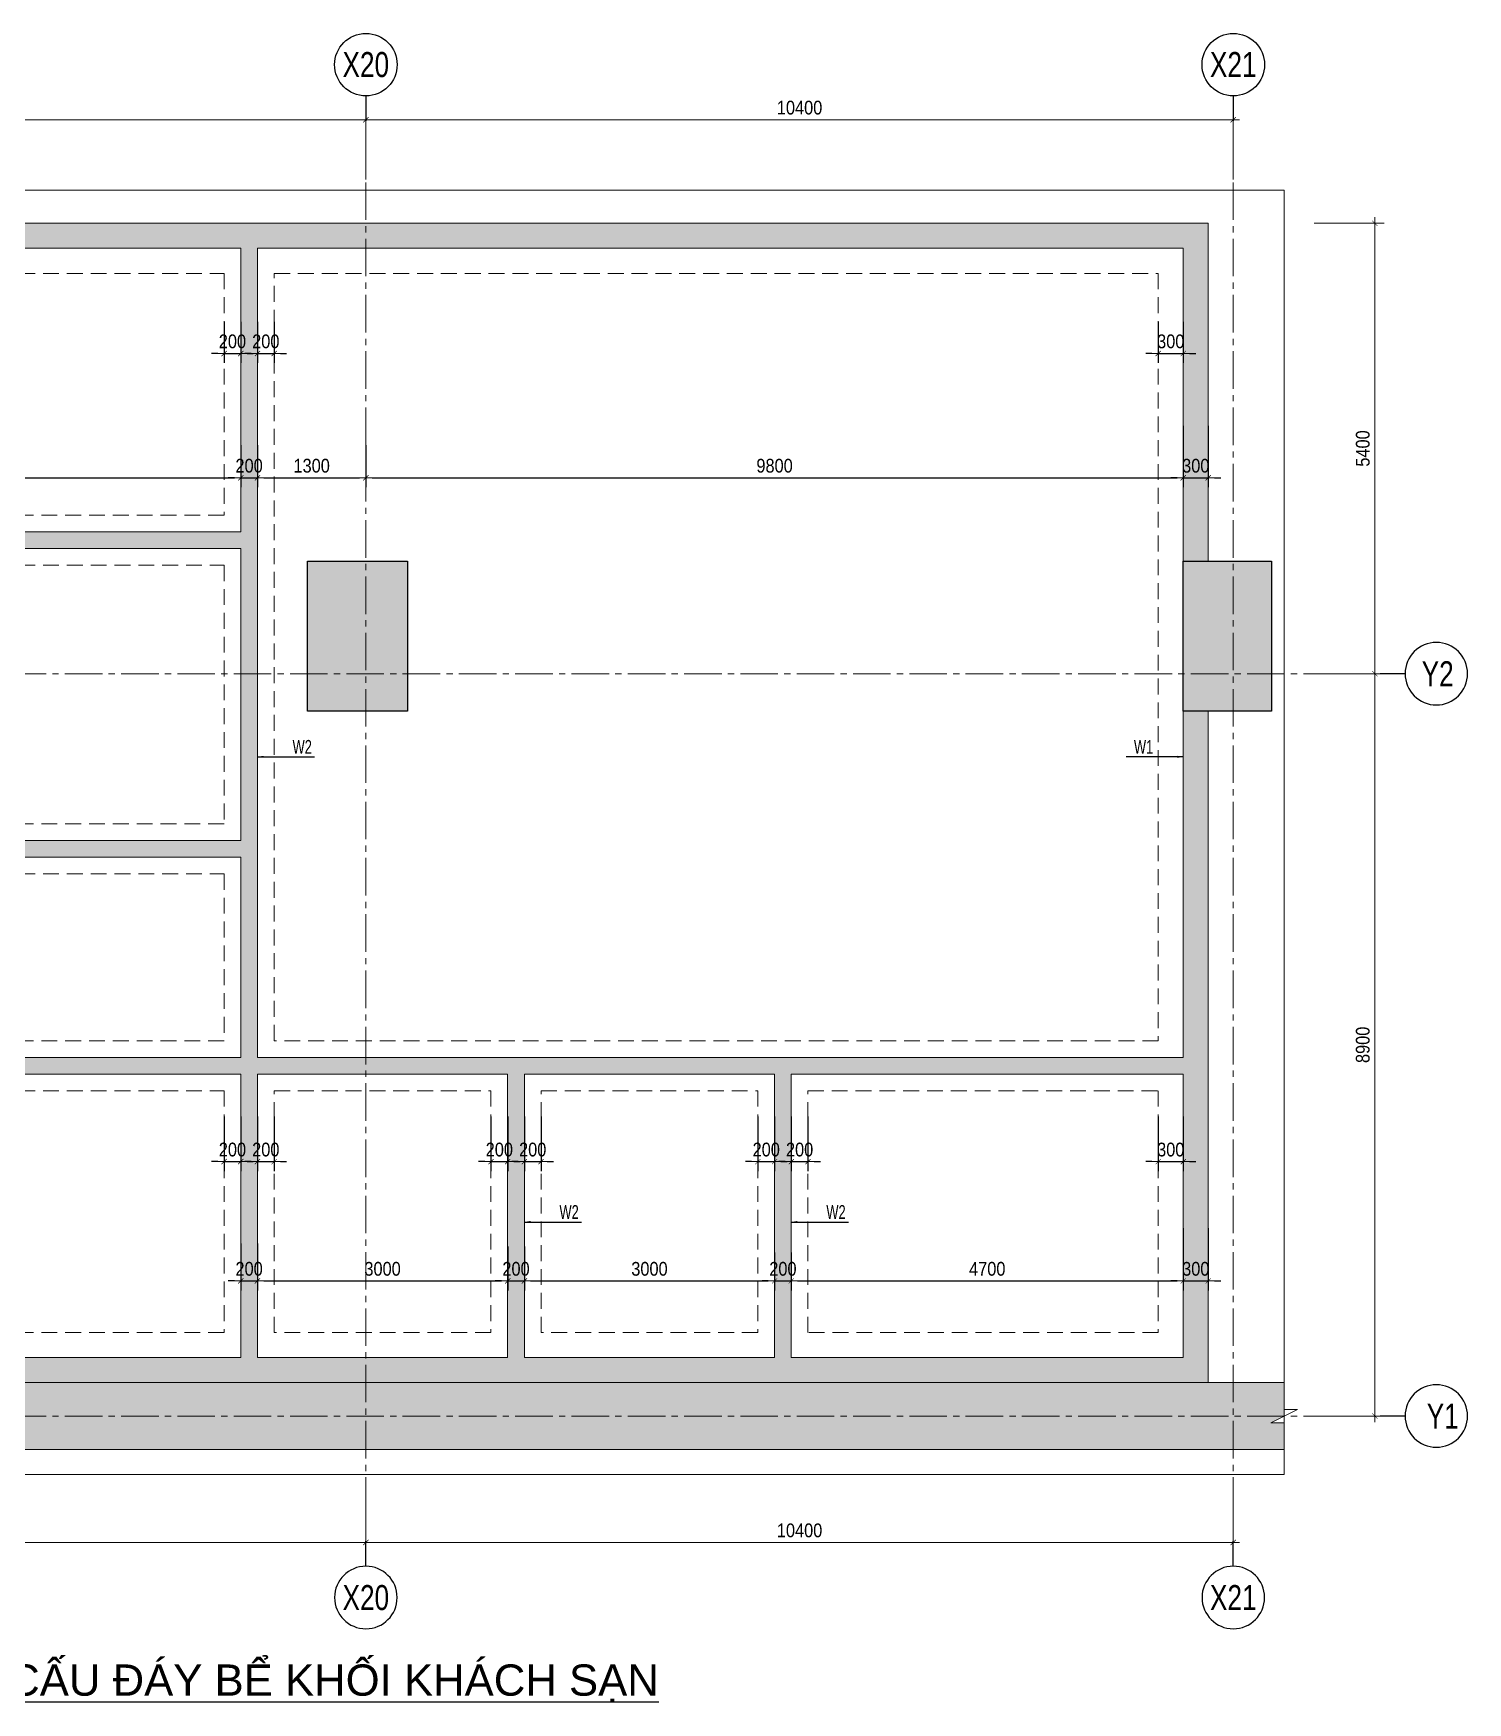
# Model space of a CAD drawing. Extents: x 512210 to 544733856, y -92216 to 2317910607.
# Drawn here: x 536351 to 553546, y -15455 to 4558 of the extents above; entities that cross this region are included whole.
import ezdxf
from ezdxf.enums import TextEntityAlignment as Align

# ---------------------------------------------------------------- set-up
doc = ezdxf.new("R2010")
doc.units = 0
doc.header["$LTSCALE"] = 300
doc.header["$MEASUREMENT"] = 0
for name, pattern in [('CENTER2', [1.125, 0.75, -0.125, 0.125, -0.125]), ('HIDDEN', [0.375, 0.25, -0.125]), ('HIDDEN2', [4.7625, 3.175, -1.5875])]:
    doc.linetypes.add(name, pattern=pattern)
doc.layers.get('0').update_dxf_attribs({"linetype": 'CONTINUOUS'})
doc.layers.get('DEFPOINTS').update_dxf_attribs({"linetype": 'CONTINUOUS'})
for name, color, linetype, lineweight in [('00-TT.Dim', 8, 'CONTINUOUS', 13), ('NDC_S_AXIS', 5, 'CENTER2', 15), ('NDC_S_BEAM', 3, 'HIDDEN2', 20), ('NDC_S_DIM', 1, 'CONTINUOUS', 15), ('NDC_S_HATCH COLUMN AND WALL', 251, 'CONTINUOUS', 13), ('NDC_S_HATCH MATERIAL', 8, 'CONTINUOUS', 13), ('NDC_S_HIDDEN', 8, 'HIDDEN2', 20), ('NDC_S_SLAB', 2, 'CONTINUOUS', 18)]:
    doc.layers.add(name, color=color, linetype=linetype, lineweight=lineweight)
doc.layers.add('A-SYM', color=7, linetype='CONTINUOUS')
doc.layers.add('NDC_S-COLUMN', color=4, linetype='CONTINUOUS')
doc.styles.add('02. TT-ArialS', font='3t-unicode.shx', dxfattribs={"width": 0.7})
doc.styles.add('Heerim', font='', dxfattribs={"width": 0.8})
doc.styles.add('NDC_ARIAL', font='arial.ttf', dxfattribs={"width": 0.85})
doc.styles.get("Standard").update_dxf_attribs({"font": 'arial.ttf'})
doc.styles.get('Heerim').set_extended_font_data('Dotum')
doc.dimstyles.new('NDC_1-75', dxfattribs={"dimscale": 75, "dimtxt": 2.2, "dimasz": 1, "dimexe": 1.5, "dimexo": 0, "dimgap": 0.8, "dimtad": 1, "dimdec": 0, "dimdsep": 46, "dimtxsty": 'NDC_ARIAL', "dimblk": 'DIMMARK', "dimcen": 49999.938995, "dimdle": 1.5, "dimclrd": 1, "dimclre": 1, "dimclrt": 3, "dimadec": 0, "dimazin": 0, "dimtfac": 1, "dimtdec": 0, "dimtix": 1, "dimtmove": 1, "dimatfit": 3, "dimfxl": 1, "dimarcsym": 0})
pattern_1 = [(50, (-476697.46, 22090.1), (358.63009, -31.37607), [37.5, -412.5]), (355, (-476697.46, 22090.1), (-69.37567, 376.09607), [30, -330]), (100.4514, (-476667.57, 22087.48), (289.2547, 344.71977), [31.8701, -350.57106]), (46.1842, (-476697.46, 22190.1), (533.62052, -82.7595), [56.25, -618.75]), (96.6356, (-476653, 22183.2), (467.33135, 487.05894), [47.80514, -525.8565]), (351.1842, (-476697.46, 22190.1), (467.331, 487.0593), [45, -495]), (21, (-476647.46, 22165.1), (298.45353, -201.30945), [37.5, -412.5]), (326, (-476647.46, 22165.1), (121.65767, 362.57502), [30, -330]), (71.4514, (-476622.6, 22148.3), (420.11131, 161.26525), [31.8701, -350.57106]), (37.5, (-476697.46, 22090.09), (6.079928, 166.446927), [0, -326, 0, -335, 0, -331.25]), (7.5, (-476697.46, 22090.09), (131.53477, 197.205856), [0, -191, 0, -318.5, 0, -126.25]), (327.5, (-476808.96, 22090.09), (266.911218, -11.277436), [0, -125, 0, -390, 0, -517.5]), (317.5, (-476858.96, 22090.1), (291.59308, 50.05249), [0, -162.5, 0, -259, 0, -367.5]), (45, (-476697.46, 22090.1), (-150.26019, 150.26019), []), (45, (-476697.46, 22151.34), (-150.26019, 150.26019), [])]

# ---------------------------------------------------------------- blocks, each defined once
blk = doc.blocks.new('*U1')
for q in [(0, 0), (0, 2)]:
    blk.add_line((0, 4), q)
blk.add_circle((0, 9), 5)
at = {"style": 'Heerim', "width": 0.8}
blk.add_attdef('NO', text='', height=4, dxfattribs=at).set_placement((-0.01, 9.02), align=Align.MIDDLE_CENTER)
blk = doc.blocks.new('DIMMARK')
at = {"layer": 'NDC_S_DIM', "color": 1}
blk.add_line((-1.5, 0), (1, 0), dxfattribs=at)
at = {"layer": 'NDC_S_DIM', "color": 2, "const_width": 0.1}
blk.add_lwpolyline([(-0.42, -0.42), (0.42, 0.42)], dxfattribs=at)
blk = doc.blocks.new('*D502')
at = {"layer": 'DEFPOINTS', "color": 0, "transparency": 16777216}
for p in [(15600, 15142), (5200, 14424), (15600, 14424)]:
    blk.add_point(p, dxfattribs=at)
at = {"layer": 'NDC_S_DIM', "color": 1, "lineweight": -2, "transparency": 16777216}
for p, q in [((5200, 14424), (5200, 15254)), ((15600, 14424), (15600, 15254)), ((5275, 15142), (15525, 15142))]:
    blk.add_line(p, q, dxfattribs=at)
at = {"layer": 'NDC_S_DIM', "color": 1, "lineweight": -2, "transparency": 16777216, "xscale": 75, "yscale": 75, "zscale": 75, "rotation": 180}
blk.add_blockref('DIMMARK', (5200, 15142), dxfattribs=at)
at = {"layer": 'NDC_S_DIM', "color": 1, "lineweight": -2, "transparency": 16777216, "xscale": 75, "yscale": 75, "zscale": 75}
blk.add_blockref('DIMMARK', (15600, 15142), dxfattribs=at)
at = {"layer": 'NDC_S_DIM', "color": 3, "transparency": 16777216, "insert": (10400, 15286), "char_height": 165, "attachment_point": 5, "style": 'NDC_ARIAL'}
blk.add_mtext('10400', dxfattribs=at)
blk = doc.blocks.new('*D505')
at = {"layer": 'DEFPOINTS', "color": 0, "transparency": 16777216}
for p in [(26000, 15142), (15600, 14424), (26000, 14424)]:
    blk.add_point(p, dxfattribs=at)
at = {"layer": 'NDC_S_DIM', "color": 1, "lineweight": -2, "transparency": 16777216}
for p, q in [((15600, 14424), (15600, 15254)), ((26000, 14424), (26000, 15254)), ((15675, 15142), (25925, 15142))]:
    blk.add_line(p, q, dxfattribs=at)
at = {"layer": 'NDC_S_DIM', "color": 1, "lineweight": -2, "transparency": 16777216, "xscale": 75, "yscale": 75, "zscale": 75, "rotation": 180}
blk.add_blockref('DIMMARK', (15600, 15142), dxfattribs=at)
at = {"layer": 'NDC_S_DIM', "color": 1, "lineweight": -2, "transparency": 16777216, "xscale": 75, "yscale": 75, "zscale": 75}
blk.add_blockref('DIMMARK', (26000, 15142), dxfattribs=at)
at = {"layer": 'NDC_S_DIM', "color": 3, "transparency": 16777216, "insert": (20800, 15286), "char_height": 165, "attachment_point": 5, "style": 'NDC_ARIAL'}
blk.add_mtext('10400', dxfattribs=at)
blk = doc.blocks.new('*D507')
at = {"layer": 'DEFPOINTS', "color": 0, "transparency": 16777216}
for p in [(5200, -1199), (15600, -1199), (15600, -1916)]:
    blk.add_point(p, dxfattribs=at)
at = {"layer": 'NDC_S_DIM', "color": 1, "lineweight": -2, "transparency": 16777216}
for p, q in [((5200, -1199), (5200, -2028)), ((15600, -1199), (15600, -2028)), ((5275, -1916), (15525, -1916))]:
    blk.add_line(p, q, dxfattribs=at)
at = {"layer": 'NDC_S_DIM', "color": 1, "lineweight": -2, "transparency": 16777216, "xscale": 75, "yscale": 75, "zscale": 75, "rotation": 180}
blk.add_blockref('DIMMARK', (5200, -1916), dxfattribs=at)
at = {"layer": 'NDC_S_DIM', "color": 1, "lineweight": -2, "transparency": 16777216, "xscale": 75, "yscale": 75, "zscale": 75}
blk.add_blockref('DIMMARK', (15600, -1916), dxfattribs=at)
at = {"layer": 'NDC_S_DIM', "color": 3, "transparency": 16777216, "insert": (10400, -1772), "char_height": 165, "attachment_point": 5, "style": 'NDC_ARIAL'}
blk.add_mtext('10400', dxfattribs=at)
blk = doc.blocks.new('*D509')
at = {"layer": 'DEFPOINTS', "color": 0, "transparency": 16777216}
for p in [(15600, -1199), (26000, -1199), (26000, -1916)]:
    blk.add_point(p, dxfattribs=at)
at = {"layer": 'NDC_S_DIM', "color": 1, "lineweight": -2, "transparency": 16777216}
for p, q in [((15600, -1199), (15600, -2028)), ((26000, -1199), (26000, -2028)), ((15675, -1916), (25925, -1916))]:
    blk.add_line(p, q, dxfattribs=at)
at = {"layer": 'NDC_S_DIM', "color": 1, "lineweight": -2, "transparency": 16777216, "xscale": 75, "yscale": 75, "zscale": 75, "rotation": 180}
blk.add_blockref('DIMMARK', (15600, -1916), dxfattribs=at)
at = {"layer": 'NDC_S_DIM', "color": 1, "lineweight": -2, "transparency": 16777216, "xscale": 75, "yscale": 75, "zscale": 75}
blk.add_blockref('DIMMARK', (26000, -1916), dxfattribs=at)
at = {"layer": 'NDC_S_DIM', "color": 3, "transparency": 16777216, "insert": (20800, -1772), "char_height": 165, "attachment_point": 5, "style": 'NDC_ARIAL'}
blk.add_mtext('10400', dxfattribs=at)
blk = doc.blocks.new('*D510')
at = {"layer": 'DEFPOINTS', "color": 0, "transparency": 16777216}
for p in [(26970, 13900), (27697, 13900), (26970, 8500)]:
    blk.add_point(p, dxfattribs=at)
at = {"layer": 'NDC_S_DIM', "color": 1, "lineweight": -2, "transparency": 16777216}
for p, q in [((26970, 13900), (27810, 13900)), ((27697, 8575), (27697, 13825)), ((26970, 8500), (27810, 8500))]:
    blk.add_line(p, q, dxfattribs=at)
at = {"layer": 'NDC_S_DIM', "color": 1, "lineweight": -2, "transparency": 16777216, "xscale": 75, "yscale": 75, "zscale": 75}
for p, rotation in [((27697, 13900), 90), ((27697, 8500), 270)]:
    blk.add_blockref('DIMMARK', p, dxfattribs=dict(at, rotation=rotation))
at = {"layer": 'NDC_S_DIM', "color": 3, "transparency": 16777216, "insert": (27553, 11200), "char_height": 165, "attachment_point": 5, "rotation": 90, "style": 'NDC_ARIAL'}
blk.add_mtext('5400', dxfattribs=at)
blk = doc.blocks.new('*D511')
at = {"layer": 'DEFPOINTS', "color": 0, "transparency": 16777216}
for p in [(26970, 8500), (27697, 8500), (26970, -400)]:
    blk.add_point(p, dxfattribs=at)
at = {"layer": 'NDC_S_DIM', "color": 1, "lineweight": -2, "transparency": 16777216}
for p, q in [((26970, 8500), (27810, 8500)), ((27697, -325), (27697, 8425)), ((26970, -400), (27810, -400))]:
    blk.add_line(p, q, dxfattribs=at)
at = {"layer": 'NDC_S_DIM', "color": 1, "lineweight": -2, "transparency": 16777216, "xscale": 75, "yscale": 75, "zscale": 75}
for p, rotation in [((27697, 8500), 90), ((27697, -400), 270)]:
    blk.add_blockref('DIMMARK', p, dxfattribs=dict(at, rotation=rotation))
at = {"layer": 'NDC_S_DIM', "color": 3, "transparency": 16777216, "insert": (27553, 4050), "char_height": 165, "attachment_point": 5, "rotation": 90, "style": 'NDC_ARIAL'}
blk.add_mtext('8900', dxfattribs=at)
blk = doc.blocks.new('*D342')
at = {"layer": 'DEFPOINTS', "color": 0, "transparency": 16777216}
for p in [(532837, -300), (538837, -378), (538837, -770)]:
    blk.add_point(p, dxfattribs=at)
at = {"layer": 'NDC_S_DIM', "color": 1, "lineweight": -2, "transparency": 16777216}
for p, q in [((532837, -300), (532837, -883)), ((538837, -378), (538837, -883)), ((532912, -770), (538762, -770))]:
    blk.add_line(p, q, dxfattribs=at)
at = {"layer": 'NDC_S_DIM', "color": 1, "lineweight": -2, "transparency": 16777216, "xscale": 75, "yscale": 75, "zscale": 75, "rotation": 180}
blk.add_blockref('DIMMARK', (532837, -770), dxfattribs=at)
at = {"layer": 'NDC_S_DIM', "color": 1, "lineweight": -2, "transparency": 16777216, "xscale": 75, "yscale": 75, "zscale": 75}
blk.add_blockref('DIMMARK', (538837, -770), dxfattribs=at)
at = {"layer": 'NDC_S_DIM', "color": 3, "transparency": 16777216, "insert": (535837, -626), "char_height": 165, "attachment_point": 5, "style": 'NDC_ARIAL'}
blk.add_mtext('6000', dxfattribs=at)
blk = doc.blocks.new('*D343')
at = {"layer": 'DEFPOINTS', "color": 0, "transparency": 16777216}
for p in [(538837, -378), (539037, -378), (539037, -770)]:
    blk.add_point(p, dxfattribs=at)
at = {"layer": 'NDC_S_DIM', "color": 1, "lineweight": -2, "transparency": 16777216}
for p, q in [((538837, -378), (538837, -883)), ((539037, -378), (539037, -883)), ((538762, -770), (538687, -770)), ((538837, -770), (539037, -770)), ((539112, -770), (539187, -770))]:
    blk.add_line(p, q, dxfattribs=at)
at = {"layer": 'NDC_S_DIM', "color": 1, "lineweight": -2, "transparency": 16777216, "xscale": 75, "yscale": 75, "zscale": 75}
blk.add_blockref('DIMMARK', (538837, -770), dxfattribs=at)
at = {"layer": 'NDC_S_DIM', "color": 1, "lineweight": -2, "transparency": 16777216, "xscale": 75, "yscale": 75, "zscale": 75, "rotation": 180}
blk.add_blockref('DIMMARK', (539037, -770), dxfattribs=at)
at = {"layer": 'NDC_S_DIM', "color": 3, "transparency": 16777216, "insert": (538937, -626), "char_height": 165, "attachment_point": 5, "style": 'NDC_ARIAL'}
blk.add_mtext('200', dxfattribs=at)
blk = doc.blocks.new('*D344')
at = {"layer": 'DEFPOINTS', "color": 0, "transparency": 16777216}
for p in [(550137, -145), (540337, -378), (550137, -770)]:
    blk.add_point(p, dxfattribs=at)
at = {"layer": 'NDC_S_DIM', "color": 1, "lineweight": -2, "transparency": 16777216}
for p, q in [((550137, -145), (550137, -883)), ((540337, -378), (540337, -883)), ((540412, -770), (550062, -770))]:
    blk.add_line(p, q, dxfattribs=at)
at = {"layer": 'NDC_S_DIM', "color": 1, "lineweight": -2, "transparency": 16777216, "xscale": 75, "yscale": 75, "zscale": 75, "rotation": 180}
blk.add_blockref('DIMMARK', (540337, -770), dxfattribs=at)
at = {"layer": 'NDC_S_DIM', "color": 1, "lineweight": -2, "transparency": 16777216, "xscale": 75, "yscale": 75, "zscale": 75}
blk.add_blockref('DIMMARK', (550137, -770), dxfattribs=at)
at = {"layer": 'NDC_S_DIM', "color": 3, "transparency": 16777216, "insert": (545237, -626), "char_height": 165, "attachment_point": 5, "style": 'NDC_ARIAL'}
blk.add_mtext('9800', dxfattribs=at)
blk = doc.blocks.new('*D345')
at = {"layer": 'DEFPOINTS', "color": 0, "transparency": 16777216}
for p in [(550137, -145), (550437, -145), (550437, -770)]:
    blk.add_point(p, dxfattribs=at)
at = {"layer": 'NDC_S_DIM', "color": 1, "lineweight": -2, "transparency": 16777216}
for p, q in [((550137, -145), (550137, -883)), ((550437, -145), (550437, -883)), ((550062, -770), (549987, -770)), ((550137, -770), (550437, -770)), ((550512, -770), (550587, -770))]:
    blk.add_line(p, q, dxfattribs=at)
at = {"layer": 'NDC_S_DIM', "color": 1, "lineweight": -2, "transparency": 16777216, "xscale": 75, "yscale": 75, "zscale": 75}
blk.add_blockref('DIMMARK', (550137, -770), dxfattribs=at)
at = {"layer": 'NDC_S_DIM', "color": 1, "lineweight": -2, "transparency": 16777216, "xscale": 75, "yscale": 75, "zscale": 75, "rotation": 180}
blk.add_blockref('DIMMARK', (550437, -770), dxfattribs=at)
at = {"layer": 'NDC_S_DIM', "color": 3, "transparency": 16777216, "insert": (550287, -626), "char_height": 165, "attachment_point": 5, "style": 'NDC_ARIAL'}
blk.add_mtext('300', dxfattribs=at)
blk = doc.blocks.new('*D346')
at = {"layer": 'DEFPOINTS', "color": 0, "transparency": 16777216}
for p in [(538837, -9949), (539037, -9949), (539037, -10399)]:
    blk.add_point(p, dxfattribs=at)
at = {"layer": 'NDC_S_DIM', "color": 1, "lineweight": -2, "transparency": 16777216}
for p, q in [((538837, -9949), (538837, -10512)), ((539037, -9949), (539037, -10512)), ((538762, -10399), (538687, -10399)), ((538837, -10399), (539037, -10399)), ((539112, -10399), (539187, -10399))]:
    blk.add_line(p, q, dxfattribs=at)
at = {"layer": 'NDC_S_DIM', "color": 1, "lineweight": -2, "transparency": 16777216, "xscale": 75, "yscale": 75, "zscale": 75}
blk.add_blockref('DIMMARK', (538837, -10399), dxfattribs=at)
at = {"layer": 'NDC_S_DIM', "color": 1, "lineweight": -2, "transparency": 16777216, "xscale": 75, "yscale": 75, "zscale": 75, "rotation": 180}
blk.add_blockref('DIMMARK', (539037, -10399), dxfattribs=at)
at = {"layer": 'NDC_S_DIM', "color": 3, "transparency": 16777216, "insert": (538937, -10255), "char_height": 165, "attachment_point": 5, "style": 'NDC_ARIAL'}
blk.add_mtext('200', dxfattribs=at)
blk = doc.blocks.new('*D347')
at = {"layer": 'DEFPOINTS', "color": 0, "transparency": 16777216}
for p in [(539037, -9949), (542037, -9986), (542037, -10399)]:
    blk.add_point(p, dxfattribs=at)
at = {"layer": 'NDC_S_DIM', "color": 1, "lineweight": -2, "transparency": 16777216}
for p, q in [((539037, -9949), (539037, -10512)), ((542037, -9986), (542037, -10512)), ((539112, -10399), (541962, -10399))]:
    blk.add_line(p, q, dxfattribs=at)
at = {"layer": 'NDC_S_DIM', "color": 1, "lineweight": -2, "transparency": 16777216, "xscale": 75, "yscale": 75, "zscale": 75, "rotation": 180}
blk.add_blockref('DIMMARK', (539037, -10399), dxfattribs=at)
at = {"layer": 'NDC_S_DIM', "color": 1, "lineweight": -2, "transparency": 16777216, "xscale": 75, "yscale": 75, "zscale": 75}
blk.add_blockref('DIMMARK', (542037, -10399), dxfattribs=at)
at = {"layer": 'NDC_S_DIM', "color": 3, "transparency": 16777216, "insert": (540537, -10255), "char_height": 165, "attachment_point": 5, "style": 'NDC_ARIAL'}
blk.add_mtext('3000', dxfattribs=at)
blk = doc.blocks.new('*D348')
at = {"layer": 'DEFPOINTS', "color": 0, "transparency": 16777216}
for p in [(542037, -9986), (542237, -9986), (542237, -10399)]:
    blk.add_point(p, dxfattribs=at)
at = {"layer": 'NDC_S_DIM', "color": 1, "lineweight": -2, "transparency": 16777216}
for p, q in [((542037, -9986), (542037, -10512)), ((542237, -9986), (542237, -10512)), ((541962, -10399), (541887, -10399)), ((542037, -10399), (542237, -10399)), ((542312, -10399), (542387, -10399))]:
    blk.add_line(p, q, dxfattribs=at)
at = {"layer": 'NDC_S_DIM', "color": 1, "lineweight": -2, "transparency": 16777216, "xscale": 75, "yscale": 75, "zscale": 75}
blk.add_blockref('DIMMARK', (542037, -10399), dxfattribs=at)
at = {"layer": 'NDC_S_DIM', "color": 1, "lineweight": -2, "transparency": 16777216, "xscale": 75, "yscale": 75, "zscale": 75, "rotation": 180}
blk.add_blockref('DIMMARK', (542237, -10399), dxfattribs=at)
at = {"layer": 'NDC_S_DIM', "color": 3, "transparency": 16777216, "insert": (542137, -10255), "char_height": 165, "attachment_point": 5, "style": 'NDC_ARIAL'}
blk.add_mtext('200', dxfattribs=at)
blk = doc.blocks.new('*D349')
at = {"layer": 'DEFPOINTS', "color": 0, "transparency": 16777216}
for p in [(542237, -9986), (545237, -10059), (545237, -10399)]:
    blk.add_point(p, dxfattribs=at)
at = {"layer": 'NDC_S_DIM', "color": 1, "lineweight": -2, "transparency": 16777216}
for p, q in [((542237, -9986), (542237, -10512)), ((545237, -10059), (545237, -10512)), ((542312, -10399), (545162, -10399))]:
    blk.add_line(p, q, dxfattribs=at)
at = {"layer": 'NDC_S_DIM', "color": 1, "lineweight": -2, "transparency": 16777216, "xscale": 75, "yscale": 75, "zscale": 75, "rotation": 180}
blk.add_blockref('DIMMARK', (542237, -10399), dxfattribs=at)
at = {"layer": 'NDC_S_DIM', "color": 1, "lineweight": -2, "transparency": 16777216, "xscale": 75, "yscale": 75, "zscale": 75}
blk.add_blockref('DIMMARK', (545237, -10399), dxfattribs=at)
at = {"layer": 'NDC_S_DIM', "color": 3, "transparency": 16777216, "insert": (543737, -10255), "char_height": 165, "attachment_point": 5, "style": 'NDC_ARIAL'}
blk.add_mtext('3000', dxfattribs=at)
blk = doc.blocks.new('*D350')
at = {"layer": 'DEFPOINTS', "color": 0, "transparency": 16777216}
for p in [(545237, -10059), (545437, -10059), (545437, -10399)]:
    blk.add_point(p, dxfattribs=at)
at = {"layer": 'NDC_S_DIM', "color": 1, "lineweight": -2, "transparency": 16777216}
for p, q in [((545237, -10059), (545237, -10512)), ((545437, -10059), (545437, -10512)), ((545162, -10399), (545087, -10399)), ((545237, -10399), (545437, -10399)), ((545512, -10399), (545587, -10399))]:
    blk.add_line(p, q, dxfattribs=at)
at = {"layer": 'NDC_S_DIM', "color": 1, "lineweight": -2, "transparency": 16777216, "xscale": 75, "yscale": 75, "zscale": 75}
blk.add_blockref('DIMMARK', (545237, -10399), dxfattribs=at)
at = {"layer": 'NDC_S_DIM', "color": 1, "lineweight": -2, "transparency": 16777216, "xscale": 75, "yscale": 75, "zscale": 75, "rotation": 180}
blk.add_blockref('DIMMARK', (545437, -10399), dxfattribs=at)
at = {"layer": 'NDC_S_DIM', "color": 3, "transparency": 16777216, "insert": (545337, -10255), "char_height": 165, "attachment_point": 5, "style": 'NDC_ARIAL'}
blk.add_mtext('200', dxfattribs=at)
blk = doc.blocks.new('*D351')
at = {"layer": 'DEFPOINTS', "color": 0, "transparency": 16777216}
for p in [(550137, -9768), (545437, -10059), (550137, -10399)]:
    blk.add_point(p, dxfattribs=at)
at = {"layer": 'NDC_S_DIM', "color": 1, "lineweight": -2, "transparency": 16777216}
for p, q in [((550137, -9768), (550137, -10512)), ((545437, -10059), (545437, -10512)), ((545512, -10399), (550062, -10399))]:
    blk.add_line(p, q, dxfattribs=at)
at = {"layer": 'NDC_S_DIM', "color": 1, "lineweight": -2, "transparency": 16777216, "xscale": 75, "yscale": 75, "zscale": 75, "rotation": 180}
blk.add_blockref('DIMMARK', (545437, -10399), dxfattribs=at)
at = {"layer": 'NDC_S_DIM', "color": 1, "lineweight": -2, "transparency": 16777216, "xscale": 75, "yscale": 75, "zscale": 75}
blk.add_blockref('DIMMARK', (550137, -10399), dxfattribs=at)
at = {"layer": 'NDC_S_DIM', "color": 3, "transparency": 16777216, "insert": (547787, -10255), "char_height": 165, "attachment_point": 5, "style": 'NDC_ARIAL'}
blk.add_mtext('4700', dxfattribs=at)
blk = doc.blocks.new('*D352')
at = {"layer": 'DEFPOINTS', "color": 0, "transparency": 16777216}
for p in [(550137, -9768), (550437, -9768), (550437, -10399)]:
    blk.add_point(p, dxfattribs=at)
at = {"layer": 'NDC_S_DIM', "color": 1, "lineweight": -2, "transparency": 16777216}
for p, q in [((550137, -9768), (550137, -10512)), ((550437, -9768), (550437, -10512)), ((550062, -10399), (549987, -10399)), ((550137, -10399), (550437, -10399)), ((550512, -10399), (550587, -10399))]:
    blk.add_line(p, q, dxfattribs=at)
at = {"layer": 'NDC_S_DIM', "color": 1, "lineweight": -2, "transparency": 16777216, "xscale": 75, "yscale": 75, "zscale": 75}
blk.add_blockref('DIMMARK', (550137, -10399), dxfattribs=at)
at = {"layer": 'NDC_S_DIM', "color": 1, "lineweight": -2, "transparency": 16777216, "xscale": 75, "yscale": 75, "zscale": 75, "rotation": 180}
blk.add_blockref('DIMMARK', (550437, -10399), dxfattribs=at)
at = {"layer": 'NDC_S_DIM', "color": 3, "transparency": 16777216, "insert": (550287, -10255), "char_height": 165, "attachment_point": 5, "style": 'NDC_ARIAL'}
blk.add_mtext('300', dxfattribs=at)
blk = doc.blocks.new('*D367')
at = {"layer": 'DEFPOINTS', "color": 0, "transparency": 16777216}
for p in [(538637, 1100), (538837, 1100), (538837, 720)]:
    blk.add_point(p, dxfattribs=at)
at = {"layer": 'NDC_S_DIM', "color": 1, "lineweight": -2, "transparency": 16777216}
for p, q in [((538637, 1100), (538637, 608)), ((538837, 1100), (538837, 608)), ((538562, 720), (538487, 720)), ((538637, 720), (538837, 720)), ((538912, 720), (538987, 720))]:
    blk.add_line(p, q, dxfattribs=at)
at = {"layer": 'NDC_S_DIM', "color": 1, "lineweight": -2, "transparency": 16777216, "xscale": 75, "yscale": 75, "zscale": 75}
blk.add_blockref('DIMMARK', (538637, 720), dxfattribs=at)
at = {"layer": 'NDC_S_DIM', "color": 1, "lineweight": -2, "transparency": 16777216, "xscale": 75, "yscale": 75, "zscale": 75, "rotation": 180}
blk.add_blockref('DIMMARK', (538837, 720), dxfattribs=at)
at = {"layer": 'NDC_S_DIM', "color": 3, "transparency": 16777216, "insert": (538737, 865), "char_height": 165, "attachment_point": 5, "style": 'NDC_ARIAL'}
blk.add_mtext('200', dxfattribs=at)
blk = doc.blocks.new('*D366')
at = {"layer": 'DEFPOINTS', "color": 0, "transparency": 16777216}
for p in [(539037, 1100), (539237, 1100), (539237, 720)]:
    blk.add_point(p, dxfattribs=at)
at = {"layer": 'NDC_S_DIM', "color": 1, "lineweight": -2, "transparency": 16777216}
for p, q in [((539037, 1100), (539037, 608)), ((539237, 1100), (539237, 608)), ((538962, 720), (538887, 720)), ((539037, 720), (539237, 720)), ((539312, 720), (539387, 720))]:
    blk.add_line(p, q, dxfattribs=at)
at = {"layer": 'NDC_S_DIM', "color": 1, "lineweight": -2, "transparency": 16777216, "xscale": 75, "yscale": 75, "zscale": 75}
blk.add_blockref('DIMMARK', (539037, 720), dxfattribs=at)
at = {"layer": 'NDC_S_DIM', "color": 1, "lineweight": -2, "transparency": 16777216, "xscale": 75, "yscale": 75, "zscale": 75, "rotation": 180}
blk.add_blockref('DIMMARK', (539237, 720), dxfattribs=at)
at = {"layer": 'NDC_S_DIM', "color": 3, "transparency": 16777216, "insert": (539137, 865), "char_height": 165, "attachment_point": 5, "style": 'NDC_ARIAL'}
blk.add_mtext('200', dxfattribs=at)
blk = doc.blocks.new('*D368')
at = {"layer": 'DEFPOINTS', "color": 0, "transparency": 16777216}
for p in [(549837, 1100), (550137, 1100), (550137, 720)]:
    blk.add_point(p, dxfattribs=at)
at = {"layer": 'NDC_S_DIM', "color": 1, "lineweight": -2, "transparency": 16777216}
for p, q in [((549837, 1100), (549837, 608)), ((550137, 1100), (550137, 608)), ((549762, 720), (549687, 720)), ((549837, 720), (550137, 720)), ((550212, 720), (550287, 720))]:
    blk.add_line(p, q, dxfattribs=at)
at = {"layer": 'NDC_S_DIM', "color": 1, "lineweight": -2, "transparency": 16777216, "xscale": 75, "yscale": 75, "zscale": 75}
blk.add_blockref('DIMMARK', (549837, 720), dxfattribs=at)
at = {"layer": 'NDC_S_DIM', "color": 1, "lineweight": -2, "transparency": 16777216, "xscale": 75, "yscale": 75, "zscale": 75, "rotation": 180}
blk.add_blockref('DIMMARK', (550137, 720), dxfattribs=at)
at = {"layer": 'NDC_S_DIM', "color": 3, "transparency": 16777216, "insert": (549987, 865), "char_height": 165, "attachment_point": 5, "style": 'NDC_ARIAL'}
blk.add_mtext('300', dxfattribs=at)
blk = doc.blocks.new('*D371')
at = {"layer": 'DEFPOINTS', "color": 0, "transparency": 16777216}
for p in [(538637, -8428), (538837, -8428), (538837, -8969)]:
    blk.add_point(p, dxfattribs=at)
at = {"layer": 'NDC_S_DIM', "color": 1, "lineweight": -2, "transparency": 16777216}
for p, q in [((538637, -8428), (538637, -9082)), ((538837, -8428), (538837, -9082)), ((538562, -8969), (538487, -8969)), ((538637, -8969), (538837, -8969)), ((538912, -8969), (538987, -8969))]:
    blk.add_line(p, q, dxfattribs=at)
at = {"layer": 'NDC_S_DIM', "color": 1, "lineweight": -2, "transparency": 16777216, "xscale": 75, "yscale": 75, "zscale": 75}
blk.add_blockref('DIMMARK', (538637, -8969), dxfattribs=at)
at = {"layer": 'NDC_S_DIM', "color": 1, "lineweight": -2, "transparency": 16777216, "xscale": 75, "yscale": 75, "zscale": 75, "rotation": 180}
blk.add_blockref('DIMMARK', (538837, -8969), dxfattribs=at)
at = {"layer": 'NDC_S_DIM', "color": 3, "transparency": 16777216, "insert": (538737, -8825), "char_height": 165, "attachment_point": 5, "style": 'NDC_ARIAL'}
blk.add_mtext('200', dxfattribs=at)
blk = doc.blocks.new('*D372')
at = {"layer": 'DEFPOINTS', "color": 0, "transparency": 16777216}
for p in [(539037, -8428), (539237, -8428), (539237, -8969)]:
    blk.add_point(p, dxfattribs=at)
at = {"layer": 'NDC_S_DIM', "color": 1, "lineweight": -2, "transparency": 16777216}
for p, q in [((539037, -8428), (539037, -9082)), ((539237, -8428), (539237, -9082)), ((538962, -8969), (538887, -8969)), ((539037, -8969), (539237, -8969)), ((539312, -8969), (539387, -8969))]:
    blk.add_line(p, q, dxfattribs=at)
at = {"layer": 'NDC_S_DIM', "color": 1, "lineweight": -2, "transparency": 16777216, "xscale": 75, "yscale": 75, "zscale": 75}
blk.add_blockref('DIMMARK', (539037, -8969), dxfattribs=at)
at = {"layer": 'NDC_S_DIM', "color": 1, "lineweight": -2, "transparency": 16777216, "xscale": 75, "yscale": 75, "zscale": 75, "rotation": 180}
blk.add_blockref('DIMMARK', (539237, -8969), dxfattribs=at)
at = {"layer": 'NDC_S_DIM', "color": 3, "transparency": 16777216, "insert": (539137, -8825), "char_height": 165, "attachment_point": 5, "style": 'NDC_ARIAL'}
blk.add_mtext('200', dxfattribs=at)
blk = doc.blocks.new('*D373')
at = {"layer": 'DEFPOINTS', "color": 0, "transparency": 16777216}
for p in [(541837, -8428), (542037, -8428), (542037, -8969)]:
    blk.add_point(p, dxfattribs=at)
at = {"layer": 'NDC_S_DIM', "color": 1, "lineweight": -2, "transparency": 16777216}
for p, q in [((541837, -8428), (541837, -9082)), ((542037, -8428), (542037, -9082)), ((541762, -8969), (541687, -8969)), ((541837, -8969), (542037, -8969)), ((542112, -8969), (542187, -8969))]:
    blk.add_line(p, q, dxfattribs=at)
at = {"layer": 'NDC_S_DIM', "color": 1, "lineweight": -2, "transparency": 16777216, "xscale": 75, "yscale": 75, "zscale": 75}
blk.add_blockref('DIMMARK', (541837, -8969), dxfattribs=at)
at = {"layer": 'NDC_S_DIM', "color": 1, "lineweight": -2, "transparency": 16777216, "xscale": 75, "yscale": 75, "zscale": 75, "rotation": 180}
blk.add_blockref('DIMMARK', (542037, -8969), dxfattribs=at)
at = {"layer": 'NDC_S_DIM', "color": 3, "transparency": 16777216, "insert": (541937, -8825), "char_height": 165, "attachment_point": 5, "style": 'NDC_ARIAL'}
blk.add_mtext('200', dxfattribs=at)
blk = doc.blocks.new('*D374')
at = {"layer": 'DEFPOINTS', "color": 0, "transparency": 16777216}
for p in [(542237, -8428), (542437, -8428), (542437, -8969)]:
    blk.add_point(p, dxfattribs=at)
at = {"layer": 'NDC_S_DIM', "color": 1, "lineweight": -2, "transparency": 16777216}
for p, q in [((542237, -8428), (542237, -9082)), ((542437, -8428), (542437, -9082)), ((542162, -8969), (542087, -8969)), ((542237, -8969), (542437, -8969)), ((542512, -8969), (542587, -8969))]:
    blk.add_line(p, q, dxfattribs=at)
at = {"layer": 'NDC_S_DIM', "color": 1, "lineweight": -2, "transparency": 16777216, "xscale": 75, "yscale": 75, "zscale": 75}
blk.add_blockref('DIMMARK', (542237, -8969), dxfattribs=at)
at = {"layer": 'NDC_S_DIM', "color": 1, "lineweight": -2, "transparency": 16777216, "xscale": 75, "yscale": 75, "zscale": 75, "rotation": 180}
blk.add_blockref('DIMMARK', (542437, -8969), dxfattribs=at)
at = {"layer": 'NDC_S_DIM', "color": 3, "transparency": 16777216, "insert": (542337, -8825), "char_height": 165, "attachment_point": 5, "style": 'NDC_ARIAL'}
blk.add_mtext('200', dxfattribs=at)
blk = doc.blocks.new('*D375')
at = {"layer": 'DEFPOINTS', "color": 0, "transparency": 16777216}
for p in [(545037, -8428), (545237, -8428), (545237, -8969)]:
    blk.add_point(p, dxfattribs=at)
at = {"layer": 'NDC_S_DIM', "color": 1, "lineweight": -2, "transparency": 16777216}
for p, q in [((545037, -8428), (545037, -9082)), ((545237, -8428), (545237, -9082)), ((544962, -8969), (544887, -8969)), ((545037, -8969), (545237, -8969)), ((545312, -8969), (545387, -8969))]:
    blk.add_line(p, q, dxfattribs=at)
at = {"layer": 'NDC_S_DIM', "color": 1, "lineweight": -2, "transparency": 16777216, "xscale": 75, "yscale": 75, "zscale": 75}
blk.add_blockref('DIMMARK', (545037, -8969), dxfattribs=at)
at = {"layer": 'NDC_S_DIM', "color": 1, "lineweight": -2, "transparency": 16777216, "xscale": 75, "yscale": 75, "zscale": 75, "rotation": 180}
blk.add_blockref('DIMMARK', (545237, -8969), dxfattribs=at)
at = {"layer": 'NDC_S_DIM', "color": 3, "transparency": 16777216, "insert": (545137, -8825), "char_height": 165, "attachment_point": 5, "style": 'NDC_ARIAL'}
blk.add_mtext('200', dxfattribs=at)
blk = doc.blocks.new('*D376')
at = {"layer": 'DEFPOINTS', "color": 0, "transparency": 16777216}
for p in [(545437, -8428), (545637, -8428), (545637, -8969)]:
    blk.add_point(p, dxfattribs=at)
at = {"layer": 'NDC_S_DIM', "color": 1, "lineweight": -2, "transparency": 16777216}
for p, q in [((545437, -8428), (545437, -9082)), ((545637, -8428), (545637, -9082)), ((545362, -8969), (545287, -8969)), ((545437, -8969), (545637, -8969)), ((545712, -8969), (545787, -8969))]:
    blk.add_line(p, q, dxfattribs=at)
at = {"layer": 'NDC_S_DIM', "color": 1, "lineweight": -2, "transparency": 16777216, "xscale": 75, "yscale": 75, "zscale": 75}
blk.add_blockref('DIMMARK', (545437, -8969), dxfattribs=at)
at = {"layer": 'NDC_S_DIM', "color": 1, "lineweight": -2, "transparency": 16777216, "xscale": 75, "yscale": 75, "zscale": 75, "rotation": 180}
blk.add_blockref('DIMMARK', (545637, -8969), dxfattribs=at)
at = {"layer": 'NDC_S_DIM', "color": 3, "transparency": 16777216, "insert": (545537, -8825), "char_height": 165, "attachment_point": 5, "style": 'NDC_ARIAL'}
blk.add_mtext('200', dxfattribs=at)
blk = doc.blocks.new('*D377')
at = {"layer": 'DEFPOINTS', "color": 0, "transparency": 16777216}
for p in [(549837, -8428), (550137, -8428), (550137, -8969)]:
    blk.add_point(p, dxfattribs=at)
at = {"layer": 'NDC_S_DIM', "color": 1, "lineweight": -2, "transparency": 16777216}
for p, q in [((549837, -8428), (549837, -9082)), ((550137, -8428), (550137, -9082)), ((549762, -8969), (549687, -8969)), ((549837, -8969), (550137, -8969)), ((550212, -8969), (550287, -8969))]:
    blk.add_line(p, q, dxfattribs=at)
at = {"layer": 'NDC_S_DIM', "color": 1, "lineweight": -2, "transparency": 16777216, "xscale": 75, "yscale": 75, "zscale": 75}
blk.add_blockref('DIMMARK', (549837, -8969), dxfattribs=at)
at = {"layer": 'NDC_S_DIM', "color": 1, "lineweight": -2, "transparency": 16777216, "xscale": 75, "yscale": 75, "zscale": 75, "rotation": 180}
blk.add_blockref('DIMMARK', (550137, -8969), dxfattribs=at)
at = {"layer": 'NDC_S_DIM', "color": 3, "transparency": 16777216, "insert": (549987, -8825), "char_height": 165, "attachment_point": 5, "style": 'NDC_ARIAL'}
blk.add_mtext('300', dxfattribs=at)
blk = doc.blocks.new('*D382')
at = {"layer": 'DEFPOINTS', "color": 0, "transparency": 16777216}
for p in [(539037, -378), (540337, -378), (540337, -770)]:
    blk.add_point(p, dxfattribs=at)
at = {"layer": 'NDC_S_DIM', "color": 1, "lineweight": -2, "transparency": 16777216}
for p, q in [((539037, -378), (539037, -883)), ((540337, -378), (540337, -883)), ((539112, -770), (540262, -770))]:
    blk.add_line(p, q, dxfattribs=at)
at = {"layer": 'NDC_S_DIM', "color": 1, "lineweight": -2, "transparency": 16777216, "xscale": 75, "yscale": 75, "zscale": 75, "rotation": 180}
blk.add_blockref('DIMMARK', (539037, -770), dxfattribs=at)
at = {"layer": 'NDC_S_DIM', "color": 1, "lineweight": -2, "transparency": 16777216, "xscale": 75, "yscale": 75, "zscale": 75}
blk.add_blockref('DIMMARK', (540337, -770), dxfattribs=at)
at = {"layer": 'NDC_S_DIM', "color": 3, "transparency": 16777216, "insert": (539687, -626), "char_height": 165, "attachment_point": 5, "style": 'NDC_ARIAL'}
blk.add_mtext('1300', dxfattribs=at)
blk = doc.blocks.new('11111')
at = {"layer": 'NDC_S_HATCH COLUMN AND WALL'}
for points in [[(14900, 9850), (16100, 9850), (16100, 8050), (14900, 8050)], [(25400, 9850), (26458.5, 9850), (26458.5, 8050), (25400, 8050)]]:
    blk.add_hatch(color=256, dxfattribs=at).paths.add_polyline_path(points)
at = {"layer": 'NDC_S_HATCH MATERIAL'}
h = blk.add_hatch(dxfattribs=at)
h.set_pattern_fill('BT-01', color=256, scale=50, pattern_type=2)
h.set_pattern_definition(pattern_1)
h.paths.add_polyline_path([(25700, 13900), (0, 13900), (0, 8500), (300, 8500), (300, 10000), (7900, 10000), (7900, 8500), (8100, 8500), (8100, 10000), (14100, 10000), (14100, 8500), (14300, 8500), (14300, 13600), (25400, 13600), (25400, 9850), (25700, 9850)])
h.paths.add_polyline_path([(14100, 13600), (14100, 10200), (8100, 10200), (8100, 13600)], flags=16)
h.paths.add_polyline_path([(7900, 13600), (7900, 10200), (4700, 10200), (4700, 13600)], flags=16)
h.paths.add_polyline_path([(4500, 13600), (4500, 10200), (2500, 10200), (2500, 13600)], flags=16)
h.paths.add_polyline_path([(2300, 13600), (2300, 10200), (300, 10200), (300, 13600)], flags=16)
h = blk.add_hatch(dxfattribs=at)
h.set_pattern_fill('BT-01', color=256, scale=50, pattern_type=2)
h.set_pattern_definition(pattern_1)
h.paths.add_polyline_path([(14300, 8500), (14100, 8500), (14100, 6500), (8100, 6500), (8100, 8500), (7900, 8500), (7900, 300), (300, 300), (300, 8500), (0, 8500), (0, 0), (25700, 0), (25700, 8050), (25400, 8050), (25400, 3900), (14300, 3900)])
h.paths.add_polyline_path([(8100, 6300), (14100, 6300), (14100, 3900), (8100, 3900)], flags=16)
h.paths.add_polyline_path([(8100, 3700), (14100, 3700), (14100, 300), (8100, 300)], flags=16)
h.paths.add_polyline_path([(14300, 3700), (17300, 3700), (17300, 300), (14300, 300)], flags=16)
h.paths.add_polyline_path([(17500, 3700), (20500, 3700), (20500, 300), (17500, 300)], flags=16)
h.paths.add_polyline_path([(20700, 3700), (25400, 3700), (25400, 300), (20700, 300)], flags=16)
h = blk.add_hatch(dxfattribs=at)
h.set_pattern_fill('BT-01', color=256, scale=100, style=0, pattern_type=2)
h.set_pattern_definition([(50, (-476697.46, 22090.1), (717.2602, -62.75213), [75, -825]), (355, (-476697.46, 22090.1), (-138.7513, 752.1921), [60, -660]), (100.4514, (-476637.7, 22084.86), (578.5094, 689.4395), [63.7402, -701.1421]), (46.1842, (-476697.5, 22290.1), (1067.241, -165.519), [112.5, -1237.5]), (96.6356, (-476608.5, 22276.3), (934.6627, 974.1179), [95.6103, -1051.713]), (351.1842, (-476697.5, 22290.1), (934.662, 974.1186), [90, -990]), (21, (-476597.46, 22240.1), (596.90705, -402.6189), [75, -825]), (326, (-476597.46, 22240.1), (243.3153, 725.15), [60, -660]), (71.4514, (-476547.7, 22206.54), (840.2226, 322.5305), [63.7402, -701.1421]), (37.5, (-476697.46, 22090.1), (12.15986, 332.89385), [0, -652, 0, -670, 0, -662.5]), (7.5, (-476697.46, 22090.1), (263.06954, 394.4117), [0, -382, 0, -637, 0, -252.5]), (327.5, (-476920.46, 22090.1), (533.82244, -22.55487), [0, -250, 0, -780, 0, -1035]), (317.5, (-477020.46, 22090.1), (583.18617, 100.105), [0, -325, 0, -518, 0, -735]), (45, (-476697.46, 22090.1), (-300.52038, 300.52038), []), (45, (-476697.46, 22212.6), (-300.52038, 300.52038), [])])
h.paths.add_polyline_path([(26608.5, 0), (-441.5, 0), (-441.5, -800), (26608.5, -800), (26608.5, -480), (26448.5, -480), (26608.5, -400)])
at = {"layer": 'NDC_S-COLUMN'}
for points in [[(14900, 9850), (16100, 9850), (16100, 8050), (14900, 8050)], [(25400, 9850), (26458.5, 9850), (26458.5, 8050), (25400, 8050)]]:
    blk.add_lwpolyline(points, close=True, dxfattribs=at)
at = {"layer": 'NDC_S_AXIS', "ltscale": 2}
for points in [[(15600, 15065.5), (15600, -2071.3)], [(26000, 15065.5), (26000, -2071.3)], [(-1509.1, 8500), (27101.4, 8500)], [(-1509.1, -400), (27101.4, -400)]]:
    blk.add_lwpolyline(points, dxfattribs=at)
at = {"layer": 'NDC_S_DIM', "color": 250}
blk.add_lwpolyline([(-441.5, -1099.9), (26608.5, -1099.9), (26608.5, 14298.5), (-441.5, 14298.5)], close=True, dxfattribs=at)
blk.add_lwpolyline([(-441.5, -1099.9), (26608.5, -1099.9), (26608.5, 14298.5), (-441.5, 14298.5)], close=True, dxfattribs=at)
at = {"layer": 'NDC_S_DIM'}
blk.add_lwpolyline([(26608.5, -960), (26608.5, -480), (26448.5, -480), (26768.5, -320), (26608.5, -320), (26608.5, 160)], dxfattribs=at)
at = {"layer": 'NDC_S_HIDDEN', "ltscale": 0.2}
for points in [[(8300, 13300), (13900, 13300), (13900, 10400), (8300, 10400)], [(14500, 13300), (25100, 13300), (25100, 4100), (14500, 4100)], [(8300, 9800), (13900, 9800), (13900, 6700), (8300, 6700)], [(8300, 6100), (13900, 6100), (13900, 4100), (8300, 4100)], [(8300, 3500), (13900, 3500), (13900, 600), (8300, 600)], [(14500, 3500), (17100, 3500), (17100, 600), (14500, 600)], [(17700, 3500), (20300, 3500), (20300, 600), (17700, 600)], [(20900, 3500), (25100, 3500), (25100, 600), (20900, 600)]]:
    blk.add_lwpolyline(points, close=True, dxfattribs=at)
at = {"layer": 'NDC_S_SLAB'}
for points in [[(25700, 9850), (25700, 13900), (0, 13900), (0, 0), (25700, 0), (25700, 8050)], [(14100, 13600), (8100, 13600)], [(25400, 3900), (25400, 13600), (14300, 13600)], [(20700, 300), (25400, 300), (25400, 3700)], [(8100, 300), (14100, 300)], [(14300, 300), (17300, 300)], [(17500, 300), (20500, 300)], [(26608.5, 0), (-441.5, 0)], [(26608.5, -800), (-441.5, -800)]]:
    blk.add_lwpolyline(points, dxfattribs=at)
for points in [[(14100, 10200), (8100, 10200), (8100, 13600), (14100, 13600)], [(14300, 13600), (25400, 13600), (25400, 3900), (14300, 3900)], [(8100, 6500), (14100, 6500), (14100, 10000), (8100, 10000)], [(8100, 6300), (14100, 6300), (14100, 3900), (8100, 3900)], [(8100, 3700), (14100, 3700), (14100, 300), (8100, 300)], [(14300, 3700), (17300, 3700), (17300, 300), (14300, 300)], [(17500, 3700), (20500, 3700), (20500, 300), (17500, 300)], [(20700, 3700), (25400, 3700), (25400, 300), (20700, 300)]]:
    blk.add_lwpolyline(points, close=True, dxfattribs=at)
at = {"layer": 'A-SYM', "xscale": 75, "yscale": 75, "zscale": 75}
for p, values in [((15600, 15127), {'NO': 'X20'}), ((26000, 15127), {'NO': 'X21'})]:
    blk.add_blockref('*U1', p, dxfattribs=at).add_auto_attribs(values)
at = {"layer": 'A-SYM'}
ref = blk.add_blockref('*U1', (27759.4, 8500), dxfattribs=dict(at, xscale=-75, yscale=75, zscale=75, rotation=270))
ref.add_attrib('NO', 'Y2', dxfattribs={"layer": '0', "height": 300, "style": 'Heerim', "width": 0.8}).set_placement((28450.7, 8499.5), align=Align.MIDDLE_CENTER)
ref = blk.add_blockref('*U1', (27759.4, -400), dxfattribs=dict(at, xscale=-75, yscale=75, zscale=75, rotation=270))
ref.add_attrib('NO', 'Y1', dxfattribs={"layer": '0', "height": 300, "style": 'Heerim', "width": 0.8}).set_placement((28511.3, -400.5), align=Align.MIDDLE_CENTER)
ref = blk.add_blockref('*U1', (15600, -1901), dxfattribs=dict(at, xscale=-75, yscale=75, zscale=75, rotation=180))
ref.add_attrib('NO', 'X20', dxfattribs={"layer": '0', "height": 300, "style": 'Heerim', "width": 0.8}).set_placement((15599.5, -2576.9), align=Align.MIDDLE_CENTER)
ref = blk.add_blockref('*U1', (26000, -1901), dxfattribs=dict(at, xscale=-75, yscale=75, zscale=75, rotation=180))
ref.add_attrib('NO', 'X21', dxfattribs={"layer": '0', "height": 300, "style": 'Heerim', "width": 0.8}).set_placement((25999.5, -2576.9), align=Align.MIDDLE_CENTER)
at = {"layer": 'NDC_S_DIM'}
for base, p1, p2, picture, middle in [((15600, 15141.8), (5200, 14424.5), (15600, 14424.5), '*D502', (10400, 15286.1)), ((26000, 15141.8), (15600, 14424.5), (26000, 14424.5), '*D505', (20800, 15286.1)), ((15600, -1915.9), (5200, -1198.5), (15600, -1198.5), '*D507', (10400, -1771.7)), ((26000, -1915.9), (15600, -1198.5), (26000, -1198.5), '*D509', (20800, -1771.7))]:
    dim = blk.add_linear_dim(base=base, p1=p1, p2=p2, dimstyle='NDC_1-75', dxfattribs=at)
    dim.commit()
    dim.dimension.update_dxf_attribs({"geometry": picture, "text_midpoint": middle})
for base, p1, p2, picture, middle in [((27697.1, 13900), (26969.6, 8500), (26969.6, 13900), '*D510', (27552.8, 11200)), ((27697.1, 8500), (26969.6, -400), (26969.6, 8500), '*D511', (27552.8, 4050))]:
    dim = blk.add_linear_dim(base=base, p1=p1, p2=p2, angle=90, dimstyle='NDC_1-75', dxfattribs=at)
    dim.commit()
    dim.dimension.update_dxf_attribs({"geometry": picture, "text_midpoint": middle})

msp = doc.modelspace()

# ---------------------------------------------------------------- block references
at = {"layer": 'NDC_S_HIDDEN'}
msp.add_blockref('11111', (524736.8, -11618.7), dxfattribs=at)

# ---------------------------------------------------------------- texts
at = {"linetype": 'HIDDEN'}
msp.add_text('%%UMẶT BẰNG KẾT CẤU ĐÁY BỂ KHỐI KHÁCH SẠN', height=375, dxfattribs=at).set_placement((532003.3, -15372.2))
at = {"layer": '00-TT.Dim', "color": 90, "style": '02. TT-ArialS', "width": 0.7}
for s, p in [('W2', (539457.8, -4078)), ('W1', (549545.6, -4078)), ('W2', (542657.8, -9655.2)), ('W2', (545857.8, -9655.2))]:
    msp.add_text(s, height=165, dxfattribs=at).set_placement(p)

# ---------------------------------------------------------------- dimensions: what is measured, and where the dimension line sits
at = {"layer": 'NDC_S_DIM'}
for base, p1, p2, picture, middle in [((538836.8, 720.4), (538636.8, 1100.4), (538836.8, 1100.4), '*D367', (538736.8, 864.6)), ((539236.8, 720.4), (539036.8, 1100.4), (539236.8, 1100.4), '*D366', (539136.8, 864.6)), ((550136.8, 720.4), (549836.8, 1100.4), (550136.8, 1100.4), '*D368', (549986.8, 864.7)), ((550136.8, -770.3), (540336.8, -377.6), (550136.8, -144.9), '*D344', (545236.8, -626.1)), ((550436.8, -770.3), (550136.8, -144.9), (550436.8, -144.9), '*D345', (550286.8, -626)), ((538836.8, -770.3), (532836.8, -299.8), (538836.8, -377.6), '*D342', (535836.8, -626.1)), ((539036.8, -770.3), (538836.8, -377.6), (539036.8, -377.6), '*D343', (538936.8, -626.1)), ((540336.8, -770.3), (539036.8, -377.6), (540336.8, -377.6), '*D382', (539686.8, -626)), ((538836.8, -8969.1), (538636.8, -8427.6), (538836.8, -8427.6), '*D371', (538736.8, -8824.9)), ((539236.8, -8969.1), (539036.8, -8427.6), (539236.8, -8427.6), '*D372', (539136.8, -8824.9)), ((542036.8, -8969.1), (541836.8, -8427.6), (542036.8, -8427.6), '*D373', (541936.8, -8824.9)), ((542436.8, -8969.1), (542236.8, -8427.6), (542436.8, -8427.6), '*D374', (542336.8, -8824.9)), ((545236.8, -8969.1), (545036.8, -8427.6), (545236.8, -8427.6), '*D375', (545136.8, -8824.9)), ((545636.8, -8969.1), (545436.8, -8427.6), (545636.8, -8427.6), '*D376', (545536.8, -8824.9)), ((550136.8, -8969.1), (549836.8, -8427.6), (550136.8, -8427.6), '*D377', (549986.8, -8824.8)), ((550136.8, -10399.4), (545436.8, -10059.2), (550136.8, -9767.7), '*D351', (547786.8, -10255.1)), ((550436.8, -10399.4), (550136.8, -9767.7), (550436.8, -9767.7), '*D352', (550286.8, -10255.1)), ((539036.8, -10399.4), (538836.8, -9949.4), (539036.8, -9949.4), '*D346', (538936.8, -10255.1)), ((542036.8, -10399.4), (539036.8, -9949.4), (542036.8, -9985.9), '*D347', (540536.8, -10255.1)), ((542236.8, -10399.4), (542036.8, -9985.9), (542236.8, -9985.9), '*D348', (542136.8, -10255.1)), ((545236.8, -10399.4), (542236.8, -9985.9), (545236.8, -10059.2), '*D349', (543736.8, -10255.1)), ((545436.8, -10399.4), (545236.8, -10059.2), (545436.8, -10059.2), '*D350', (545336.8, -10255.1))]:
    dim = msp.add_linear_dim(base=base, p1=p1, p2=p2, dimstyle='NDC_1-75', dxfattribs=at)
    dim.commit()
    dim.dimension.update_dxf_attribs({"geometry": picture, "text_midpoint": middle})

# ---------------------------------------------------------------- leaders
at = {"layer": 'NDC_S_BEAM'}
for points in [[(539036.8, -4115.5), (539389.2, -4115.5), (539722.5, -4115.5)], [(550136.8, -4115.5), (549784.4, -4115.5), (549451, -4115.5)], [(542236.8, -9692.7), (542589.2, -9692.7), (542922.5, -9692.7)], [(545436.8, -9692.7), (545789.2, -9692.7), (546122.5, -9692.7)]]:
    msp.add_leader(points, dimstyle='NDC_1-75', override={"dimgap": 0.8, "dimtad": 0}, dxfattribs=at)

doc.saveas('drawing.dxf')
